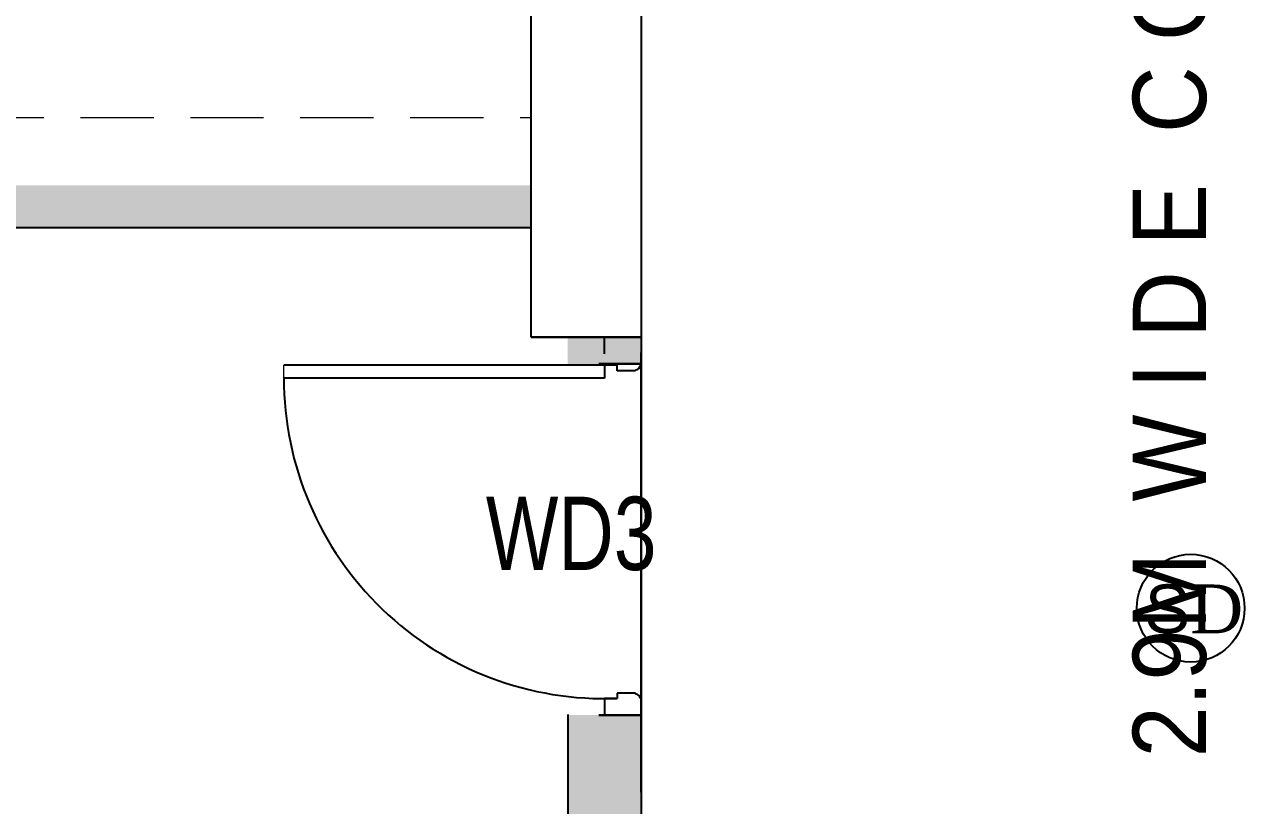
# Model space of a CAD drawing. Extents: x 11369658 to 11598203, y -3946797 to -3787209.
# Drawn here: x 11393130 to 11396460, y -3897715 to -3895582 of the extents above; entities that cross this region are included whole.
import ezdxf

# ---------------------------------------------------------------- set-up
doc = ezdxf.new("R2010")
doc.units = 0
doc.header["$MEASUREMENT"] = 0
doc.linetypes.add('HIDDEN', pattern=[0.375, 0.25, -0.125])
doc.layers.get('0').update_dxf_attribs({"linetype": 'CONTINUOUS'})
doc.layers.add('0.0', color=8, linetype='CONTINUOUS', lineweight=0)
doc.layers.add('FA-BELOW SMOKE DERECTOR', color=1, linetype='CONTINUOUS', lineweight=25)
doc.layers.add('BEAM', color=251, linetype='CONTINUOUS')
doc.layers.add('HS', color=251, linetype='CONTINUOUS')
doc.styles.add('ARIAL', font='arial.ttf', dxfattribs={"width": 0.75})
doc.styles.add('PDF Times New Roman', font='times.ttf')
doc.styles.get("Standard").update_dxf_attribs({"font": 'arial.ttf'})

# ---------------------------------------------------------------- blocks, each defined once
blk = doc.blocks.new('SMOKE DETECTOR')
at = {"layer": 'FA-BELOW SMOKE DERECTOR', "color": 7}
blk.add_circle((931028.7, -118293.9), 350, dxfattribs=at)
at = {"layer": 'FA-BELOW SMOKE DERECTOR', "insert": (930730.1, -118460.6), "char_height": 316.244, "attachment_point": 7, "style": 'PDF Times New Roman'}
blk.add_mtext('{\\fArial|b0|i0|c0|p34;S}D', dxfattribs=at)

msp = doc.modelspace()

# ---------------------------------------------------------------- hatches: boundary and pattern name
at = {"ltscale": 500}
for points in [[(11394812.5, -3896509.1), (11394612.5, -3896509.1), (11394612.5, -3896436.4), (11394812.5, -3896436.4)], [(11394612.5, -3897467.6), (11394612.5, -3899436.4), (11394812.5, -3899436.4), (11394812.5, -3897467.6)]]:
    msp.add_hatch(color=8, dxfattribs=at).paths.add_polyline_path(points)
at = {"layer": 'HS', "lineweight": -3, "ltscale": 500}
h = msp.add_hatch(color=8, dxfattribs=at)
h.dxf.hatch_style = 1
h.paths.add_polyline_path([(11394512.5, -3896136.4), (11394512.5, -3896021.4), (11388782.5, -3896021.4), (11388782.5, -3896136.4)])

# ---------------------------------------------------------------- linework, layer by layer
at = {"color": 8, "lineweight": 25, "ltscale": 500}
for p, q in [((11394512.5, -3896436.4), (11394512.5, -3895536.4)), ((11394812.5, -3895536.4), (11394812.5, -3896436.4)), ((11394812.5, -3896436.4), (11394512.5, -3896436.4)), ((11394512.5, -3896436.4), (11394812.5, -3896436.4))]:
    msp.add_line(p, q, dxfattribs=at)
at = {"color": 8, "lineweight": 25}
for p, q in [((11388782.5, -3896136.4), (11394512.5, -3896136.4)), ((11394812.5, -3896436.4), (11394697.5, -3896436.4)), ((11394712.5, -3896481.4), (11394712.5, -3896436.4)), ((11394712.5, -3896436.4), (11394812.5, -3896436.4)), ((11394812.5, -3896436.4), (11394812.5, -3901096.4)), ((11394812.5, -3896436.4), (11394812.5, -3896481.4)), ((11394812.5, -3897677.9), (11394812.5, -3896477.9)), ((11394712.5, -3896512.6), (11393837.5, -3896512.6)), ((11394812.5, -3896509.1), (11394697.5, -3896509.1)), ((11394712.5, -3896512.6), (11394712.5, -3896547.6)), ((11394747.5, -3896512.6), (11394712.5, -3896512.6)), ((11394732.5, -3896509.1), (11394812.5, -3896509.1)), ((11394747.5, -3896527.6), (11394747.5, -3896512.6)), ((11394797.5, -3896527.6), (11394747.5, -3896527.6)), ((11394797.5, -3896527.6), (11394797.5, -3896525.1)), ((11394812.5, -3896512.6), (11394810, -3896512.6)), ((11394812.5, -3896509.1), (11394812.5, -3896545.1)), ((11394712.5, -3896547.6), (11393837.5, -3896547.6)), ((11394747.5, -3897422.6), (11394712.5, -3897422.6)), ((11394712.5, -3897422.6), (11394712.5, -3897467.6)), ((11394747.5, -3897407.6), (11394747.5, -3897422.6)), ((11394797.5, -3897407.6), (11394747.5, -3897407.6)), ((11394797.5, -3897407.6), (11394797.5, -3897410.1)), ((11394812.5, -3897422.6), (11394810, -3897422.6)), ((11394812.5, -3897467.6), (11394812.5, -3897422.6)), ((11394612.5, -3897466.2), (11394612.5, -3901096.4)), ((11394812.5, -3897467.6), (11394697.5, -3897467.6)), ((11394697.5, -3897467.6), (11394812.5, -3897467.6)), ((11394712.5, -3897467.6), (11394812.5, -3897467.6))]:
    msp.add_line(p, q, dxfattribs=at)
at = {"color": 8}
for centre, radius, start, end in [((11394797.5, -3896512.6), 12.5, 270, 0), ((11394712.5, -3896547.6), 875, 180, 272.2924), ((11394797.5, -3897422.6), 12.5, 0, 90)]:
    msp.add_arc(centre, radius, start, end, dxfattribs=at)
at = {"layer": '0.0', "ltscale": 500}
msp.add_line((11393837.5, -3896547.6), (11393837.5, -3896512.6), dxfattribs=at)
at = {"layer": 'BEAM', "color": 8, "linetype": 'HIDDEN', "lineweight": 18, "ltscale": 800}
for p, q in [((11388782.5, -3895836.4), (11394512.5, -3895836.4)), ((11388782.5, -3896136.4), (11394512.5, -3896136.4))]:
    msp.add_line(p, q, dxfattribs=at)

# ---------------------------------------------------------------- block references
at = {"layer": 'FA-BELOW SMOKE DERECTOR', "color": 6, "xscale": 0.4201363174152561, "yscale": 0.4201363174152561, "zscale": 0.4201363174152561}
msp.add_blockref('SMOKE DETECTOR', (11005153.5, -3847476.3), dxfattribs=at)

# ---------------------------------------------------------------- texts
at = {"color": 8, "lineweight": 20, "width": 0.9}
msp.add_text('2.9M  W I D E  C O R R I D O R', height=200, rotation=90, dxfattribs=at).set_placement((11396354.4, -3897583.2))
at = {"color": 8, "lineweight": 20, "style": 'ARIAL', "width": 0.75}
msp.add_text('WD3', height=200, dxfattribs=at).set_placement((11394389, -3897071.6))

doc.saveas('drawing.dxf')
